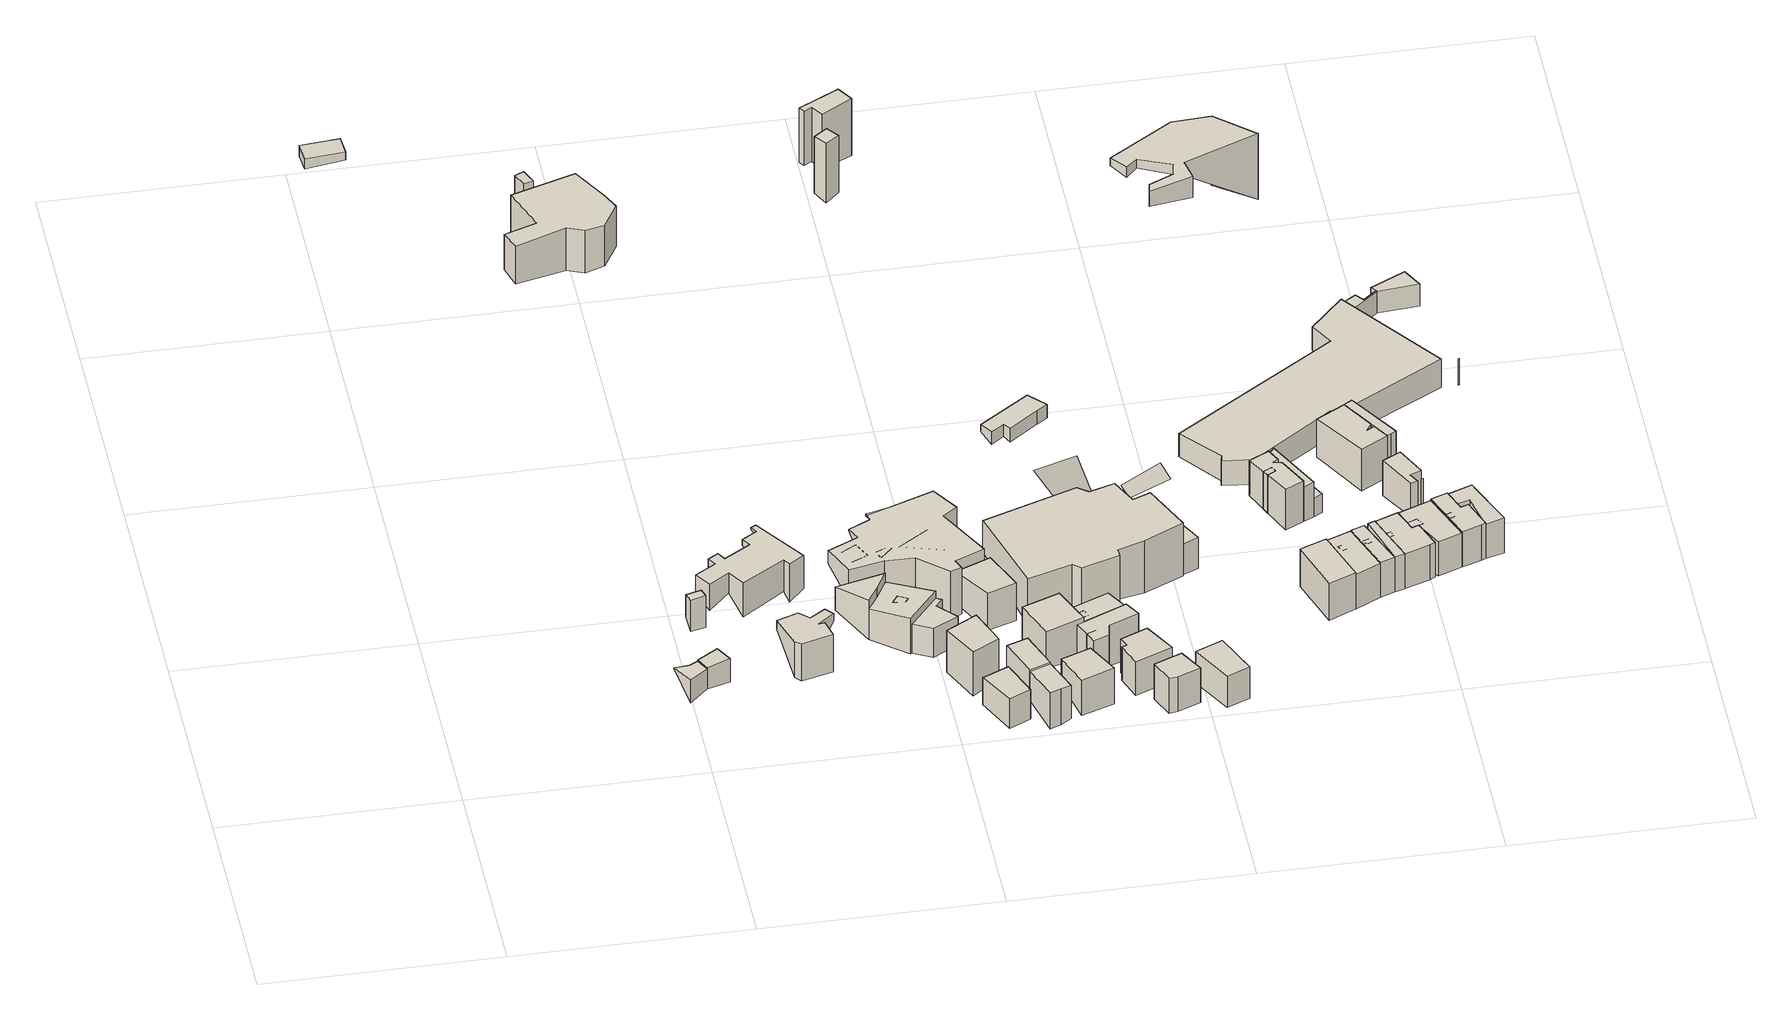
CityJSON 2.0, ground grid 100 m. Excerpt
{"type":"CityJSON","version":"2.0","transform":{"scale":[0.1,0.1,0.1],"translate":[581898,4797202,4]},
"CityObjects":{
"building1":{"type":"Building","children":["building1-1"],"geometry":[{"type":"MultiSurface","lod":"1","boundaries":[[[0,1,2,3]],[[1,4,5,2]],[[4,6,7,5]],[[6,8,9,7]],[[8,0,3,9]],[[8,6,4,1,0]]]}]},
"building1-1":{"type":"BuildingPart","attributes":{"name":"8297421_P","measuredHeight":8.15},"parents":["building1"],"geometry":[{"type":"MultiSurface","lod":"2","boundaries":[[[0,1,2,3]],[[1,4,5,2]],[[4,6,7,5]],[[6,8,9,7]],[[8,0,3,9]],[[8,6,4,1,0]]],"semantics":{"surfaces":[{"type":"WallSurface"},{"type":"RoofSurface"}],"values":[0,0,0,0,0,1]}}]},
"building2":{"type":"Building","children":["building2-1"],"geometry":[{"type":"MultiSurface","lod":"1","boundaries":[[[10,11,12,13]],[[11,14,15,12]],[[14,16,17,15]],[[16,10,13,17]],[[16,14,11,10]]]}]},
"building2-1":{"type":"BuildingPart","attributes":{"name":"8297030_P","measuredHeight":4.59},"parents":["building2"],"geometry":[{"type":"MultiSurface","lod":"2","boundaries":[[[10,11,12,13]],[[11,14,15,12]],[[14,16,17,15]],[[16,10,13,17]],[[16,14,11,10]]],"semantics":{"surfaces":[{"type":"WallSurface"},{"type":"RoofSurface"}],"values":[0,0,0,0,1]}}]},
"building3":{"type":"Building","children":["building3-1"],"geometry":[{"type":"MultiSurface","lod":"1","boundaries":[[[18,19,20,2]],[[19,21,22,20]],[[21,23,5,22]],[[23,18,2,5]],[[23,21,19,18]]]}]},
"building3-1":{"type":"BuildingPart","attributes":{"name":"8297420_P","measuredHeight":7.24},"parents":["building3"],"geometry":[{"type":"MultiSurface","lod":"2","boundaries":[[[18,19,20,2]],[[19,21,22,20]],[[21,23,5,22]],[[23,18,2,5]],[[23,21,19,18]]],"semantics":{"surfaces":[{"type":"WallSurface"},{"type":"RoofSurface"}],"values":[0,0,0,0,1]}}]},
"building4":{"type":"Building","children":["building4-1"],"geometry":[{"type":"MultiSurface","lod":"1","boundaries":[[[24,25,26,27]],[[25,28,29,26]],[[28,30,31,29]],[[30,32,33,31]],[[32,34,35,33]],[[34,36,37,35]],[[36,38,39,37]],[[38,40,41,39]],[[40,42,43,41]],[[42,44,45,43]],[[44,46,47,45]],[[46,48,49,47]],[[48,50,51,49]],[[50,52,53,51]],[[52,54,55,53]],[[54,24,27,55]],[[56,57,58,59]],[[57,60,61,58]],[[60,62,63,61]],[[62,56,59,63]],[[54,52,50,48,46,44,42,40,38,36,34,32,30,28,25,24]],[[62,60,57,56]]]}]},
"building4-1":{"type":"BuildingPart","attributes":{"name":"8297400_P","measuredHeight":9.63},"parents":["building4"],"geometry":[{"type":"MultiSurface","lod":"2","boundaries":[[[24,25,26,27]],[[25,28,29,26]],[[28,30,31,29]],[[30,32,33,31]],[[32,34,35,33]],[[34,36,37,35]],[[36,38,39,37]],[[38,40,41,39]],[[40,42,43,41]],[[42,44,45,43]],[[44,46,47,45]],[[46,48,49,47]],[[48,50,51,49]],[[50,52,53,51]],[[52,54,55,53]],[[54,24,27,55]],[[56,57,58,59]],[[57,60,61,58]],[[60,62,63,61]],[[62,56,59,63]],[[54,52,50,48,46,44,42,40,38,36,34,32,30,28,25,24]],[[62,60,57,56]]],"semantics":{"surfaces":[{"type":"WallSurface"},{"type":"RoofSurface"}],"values":[0,0,0,0,0,0,0,0,0,0,0,0,0,0,0,0,0,0,0,0,1,1]}}]},
"building5":{"type":"Building","children":["building5-1"],"geometry":[{"type":"MultiSurface","lod":"1","boundaries":[[[64,65,66,67]],[[65,68,69,66]],[[68,70,71,69]],[[70,72,73,71]],[[72,74,75,73]],[[74,76,77,75]],[[76,78,79,77]],[[78,80,81,79]],[[80,82,83,81]],[[82,64,67,83]],[[82,80,78,76,74,72,70,68,65,64]]]}]},
"building5-1":{"type":"BuildingPart","attributes":{"name":"8297429_P","measuredHeight":12.69},"parents":["building5"],"geometry":[{"type":"MultiSurface","lod":"2","boundaries":[[[64,65,66,67]],[[65,68,69,66]],[[68,70,71,69]],[[70,72,73,71]],[[72,74,75,73]],[[74,76,77,75]],[[76,78,79,77]],[[78,80,81,79]],[[80,82,83,81]],[[82,64,67,83]],[[82,80,78,76,74,72,70,68,65,64]]],"semantics":{"surfaces":[{"type":"WallSurface"},{"type":"RoofSurface"}],"values":[0,0,0,0,0,0,0,0,0,0,1]}}]},
"building6":{"type":"Building","children":["building6-1"],"geometry":[{"type":"MultiSurface","lod":"1","boundaries":[[[84,85,86,87]],[[85,88,89,86]],[[88,90,91,89]],[[90,92,93,91]],[[92,94,95,93]],[[94,96,97,95]],[[96,98,99,97]],[[98,100,101,99]],[[100,102,103,101]],[[102,84,87,103]],[[104,105,106,107]],[[105,108,109,106]],[[108,110,111,109]],[[110,104,107,111]],[[112,113,114,115]],[[113,116,117,114]],[[116,118,119,117]],[[118,112,115,119]],[[120,121,122,123]],[[121,124,125,122]],[[124,126,127,125]],[[126,128,129,127]],[[128,130,131,129]],[[130,120,123,131]],[[102,100,98,96,94,92,90,88,85,84]],[[110,108,105,104]],[[118,116,113,112]],[[130,128,126,124,121,120]]]}]},
"building6-1":{"type":"BuildingPart","attributes":{"name":"8297029_P","measuredHeight":20.77},"parents":["building6"],"geometry":[{"type":"MultiSurface","lod":"2","boundaries":[[[84,85,86,87]],[[85,88,89,86]],[[88,90,91,89]],[[90,92,93,91]],[[92,94,95,93]],[[94,96,97,95]],[[96,98,99,97]],[[98,100,101,99]],[[100,102,103,101]],[[102,84,87,103]],[[104,105,106,107]],[[105,108,109,106]],[[108,110,111,109]],[[110,104,107,111]],[[112,113,114,115]],[[113,116,117,114]],[[116,118,119,117]],[[118,112,115,119]],[[120,121,122,123]],[[121,124,125,122]],[[124,126,127,125]],[[126,128,129,127]],[[128,130,131,129]],[[130,120,123,131]],[[102,100,98,96,94,92,90,88,85,84]],[[110,108,105,104]],[[118,116,113,112]],[[130,128,126,124,121,120]]],"semantics":{"surfaces":[{"type":"WallSurface"},{"type":"RoofSurface"}],"values":[0,0,0,0,0,0,0,0,0,0,0,0,0,0,0,0,0,0,0,0,0,0,0,0,1,1,1,1]}}]},
"building7":{"type":"Building","children":["building7-1"],"geometry":[{"type":"MultiSurface","lod":"1","boundaries":[[[132,133,134,135]],[[133,136,137,134]],[[136,138,139,137]],[[138,132,135,139]],[[138,136,133,132]]]}]},
"building7-1":{"type":"BuildingPart","attributes":{"name":"8297105_P","measuredHeight":15.77},"parents":["building7"],"geometry":[{"type":"MultiSurface","lod":"2","boundaries":[[[132,133,134,135]],[[133,136,137,134]],[[136,138,139,137]],[[138,132,135,139]],[[138,136,133,132]]],"semantics":{"surfaces":[{"type":"WallSurface"},{"type":"RoofSurface"}],"values":[0,0,0,0,1]}}]},
"building8":{"type":"Building","children":["building8-1"],"geometry":[{"type":"MultiSurface","lod":"1","boundaries":[[[140,141,142,135]],[[141,143,144,142]],[[143,145,146,144]],[[145,140,135,146]],[[145,143,141,140]]]}]},
"building8-1":{"type":"BuildingPart","attributes":{"name":"8297087_P","measuredHeight":16.65},"parents":["building8"],"geometry":[{"type":"MultiSurface","lod":"2","boundaries":[[[140,141,142,135]],[[141,143,144,142]],[[143,145,146,144]],[[145,140,135,146]],[[147,148,149,150]],[[148,151,152,149]],[[151,153,154,152]],[[153,147,150,154]],[[145,143,141,140],[153,151,148,147]]],"semantics":{"surfaces":[{"type":"WallSurface"},{"type":"RoofSurface"}],"values":[0,0,0,0,0,0,0,0,1]}}]},
"building9":{"type":"Building","children":["building9-1"],"geometry":[{"type":"MultiSurface","lod":"1","boundaries":[[[155,156,157,144]],[[156,158,159,157]],[[158,160,161,159]],[[160,162,163,161]],[[162,164,165,163]],[[164,155,144,165]],[[164,162,160,158,156,155]]]}]},
"building9-1":{"type":"BuildingPart","attributes":{"name":"8297099_P","measuredHeight":14.36},"parents":["building9"],"geometry":[{"type":"MultiSurface","lod":"2","boundaries":[[[155,156,157,144]],[[156,158,159,157]],[[158,160,161,159]],[[160,162,163,161]],[[162,164,165,163]],[[164,155,144,165]],[[164,162,160,158,156,155]]],"semantics":{"surfaces":[{"type":"WallSurface"},{"type":"RoofSurface"}],"values":[0,0,0,0,0,0,1]}}]},
"building10":{"type":"Building","children":["building10-1"],"geometry":[{"type":"MultiSurface","lod":"1","boundaries":[[[166,167,168,169]],[[167,170,171,168]],[[170,172,173,171]],[[172,166,169,173]],[[172,170,167,166]]]}]},
"building10-1":{"type":"BuildingPart","attributes":{"name":"8297084_P","measuredHeight":20.84},"parents":["building10"],"geometry":[{"type":"MultiSurface","lod":"2","boundaries":[[[166,167,168,169]],[[167,170,171,168]],[[170,172,173,171]],[[172,166,169,173]],[[172,170,167,166]]],"semantics":{"surfaces":[{"type":"WallSurface"},{"type":"RoofSurface"}],"values":[0,0,0,0,1]}}]},
"building11":{"type":"Building","children":["building11-1"],"geometry":[{"type":"MultiSurface","lod":"1","boundaries":[[[174,175,176,177]],[[175,178,179,176]],[[178,180,181,179]],[[180,182,183,181]],[[182,184,185,183]],[[184,186,187,185]],[[186,188,189,187]],[[188,190,191,189]],[[190,192,193,191]],[[192,194,195,193]],[[194,196,197,195]],[[196,198,199,197]],[[198,200,201,199]],[[200,202,203,201]],[[202,174,177,203]],[[202,200,198,196,194,192,190,188,186,184,182,180,178,175,174]]]}]},
"building11-1":{"type":"BuildingPart","attributes":{"name":"8297086_P","measuredHeight":11.26},"parents":["building11"],"geometry":[{"type":"MultiSurface","lod":"2","boundaries":[[[174,175,176,177]],[[175,178,179,176]],[[178,180,181,179]],[[180,182,183,181]],[[182,184,185,183]],[[184,186,187,185]],[[186,188,189,187]],[[188,190,191,189]],[[190,192,193,191]],[[192,194,195,193]],[[194,196,197,195]],[[196,198,199,197]],[[198,200,201,199]],[[200,202,203,201]],[[202,174,177,203]],[[204,205,206,207]],[[205,208,209,206]],[[208,204,207,209]],[[210,211,212,213]],[[211,214,215,212]],[[214,216,217,215]],[[216,210,213,217]],[[218,219,220,221]],[[219,222,223,220]],[[222,224,225,223]],[[224,218,221,225]],[[202,200,198,196,194,192,190,188,186,184,182,180,178,175,174],[208,205,204],[216,214,211,210],[224,222,219,218]]],"semantics":{"surfaces":[{"type":"WallSurface"},{"type":"RoofSurface"}],"values":[0,0,0,0,0,0,0,0,0,0,0,0,0,0,0,0,0,0,0,0,0,0,0,0,0,0,1]}}]},
"building12":{"type":"Building","children":["building12-1"],"geometry":[{"type":"MultiSurface","lod":"1","boundaries":[[[226,227,228,229]],[[227,230,231,228]],[[230,232,233,231]],[[232,226,229,233]],[[232,230,227,226]]]}]},
"building12-1":{"type":"BuildingPart","attributes":{"name":"8297085_P","measuredHeight":13.22},"parents":["building12"],"geometry":[{"type":"MultiSurface","lod":"2","boundaries":[[[226,227,228,229]],[[227,230,231,228]],[[230,232,233,231]],[[232,226,229,233]],[[232,230,227,226]]],"semantics":{"surfaces":[{"type":"WallSurface"},{"type":"RoofSurface"}],"values":[0,0,0,0,1]}}]},
"building13":{"type":"Building","children":["building13-1"],"geometry":[{"type":"MultiSurface","lod":"1","boundaries":[[[234,235,236,237]],[[235,238,239,236]],[[238,240,241,239]],[[240,234,237,241]],[[240,238,235,234]]]}]},
"building13-1":{"type":"BuildingPart","attributes":{"name":"8297081_P","measuredHeight":13.59},"parents":["building13"],"geometry":[{"type":"MultiSurface","lod":"2","boundaries":[[[234,235,236,237]],[[235,238,239,236]],[[238,240,241,239]],[[240,234,237,241]],[[240,238,235,234]]],"semantics":{"surfaces":[{"type":"WallSurface"},{"type":"RoofSurface"}],"values":[0,0,0,0,1]}}]},
"building14":{"type":"Building","children":["building14-1"],"geometry":[{"type":"MultiSurface","lod":"1","boundaries":[[[242,243,244,245]],[[243,246,237,244]],[[246,247,241,237]],[[247,248,249,241]],[[248,242,245,249]],[[248,247,246,243,242]]]}]},
"building14-1":{"type":"BuildingPart","attributes":{"name":"8297083_P","measuredHeight":14.4},"parents":["building14"],"geometry":[{"type":"MultiSurface","lod":"2","boundaries":[[[242,243,244,245]],[[243,246,237,244]],[[246,247,241,237]],[[247,248,249,241]],[[248,242,245,249]],[[248,247,246,243,242]]],"semantics":{"surfaces":[{"type":"WallSurface"},{"type":"RoofSurface"}],"values":[0,0,0,0,0,1]}}]},
"building15":{"type":"Building","children":["building15-1"],"geometry":[{"type":"MultiSurface","lod":"1","boundaries":[[[250,251,252,253]],[[251,254,255,252]],[[254,256,257,255]],[[256,250,253,257]],[[256,254,251,250]]]}]},
"building15-1":{"type":"BuildingPart","attributes":{"name":"8297098_P","measuredHeight":17.75},"parents":["building15"],"geometry":[{"type":"MultiSurface","lod":"2","boundaries":[[[250,251,252,253]],[[251,254,255,252]],[[254,256,257,255]],[[256,250,253,257]],[[256,254,251,250]]],"semantics":{"surfaces":[{"type":"WallSurface"},{"type":"RoofSurface"}],"values":[0,0,0,0,1]}}]},
"building16":{"type":"Building","children":["building16-1"],"geometry":[{"type":"MultiSurface","lod":"1","boundaries":[[[258,259,260,261]],[[259,262,263,260]],[[262,264,265,263]],[[264,258,261,265]],[[264,262,259,258]]]}]},
"building16-1":{"type":"BuildingPart","attributes":{"name":"8297028_P","measuredHeight":20.01},"parents":["building16"],"geometry":[{"type":"MultiSurface","lod":"2","boundaries":[[[258,259,260,261]],[[259,262,263,260]],[[262,264,265,263]],[[264,258,261,265]],[[264,262,259,258]]],"semantics":{"surfaces":[{"type":"WallSurface"},{"type":"RoofSurface"}],"values":[0,0,0,0,1]}}]},
"building17":{"type":"Building","children":["building17-1"],"geometry":[{"type":"MultiSurface","lod":"1","boundaries":[[[266,267,268,269]],[[267,270,271,268]],[[270,272,273,271]],[[272,266,269,273]],[[272,270,267,266]]]}]},
"building17-1":{"type":"BuildingPart","attributes":{"name":"8297033_P","measuredHeight":16.45},"parents":["building17"],"geometry":[{"type":"MultiSurface","lod":"2","boundaries":[[[266,267,268,269]],[[267,270,271,268]],[[270,272,273,271]],[[272,266,269,273]],[[272,270,267,266]]],"semantics":{"surfaces":[{"type":"WallSurface"},{"type":"RoofSurface"}],"values":[0,0,0,0,1]}}]},
"building18":{"type":"Building","children":["building18-1"],"geometry":[{"type":"MultiSurface","lod":"1","boundaries":[[[274,275,276,277]],[[275,278,279,276]],[[278,280,281,279]],[[280,282,283,281]],[[282,284,285,283]],[[284,286,287,285]],[[286,274,277,287]],[[286,284,282,280,278,275,274]]]}]},
"building18-1":{"type":"BuildingPart","attributes":{"name":"8297037_P","measuredHeight":20.41},"parents":["building18"],"geometry":[{"type":"MultiSurface","lod":"2","boundaries":[[[274,275,276,277]],[[275,278,279,276]],[[278,280,281,279]],[[280,282,283,281]],[[282,284,285,283]],[[284,286,287,285]],[[286,274,277,287]],[[274,288,289,277]],[[288,290,291,289]],[[290,275,276,291]],[[286,284,282,280,278,275,274],[275,290,288,274]]],"semantics":{"surfaces":[{"type":"WallSurface"},{"type":"RoofSurface"}],"values":[0,0,0,0,0,0,0,0,0,0,1]}}]},
"building19":{"type":"Building","children":["building19-1"],"geometry":[{"type":"MultiSurface","lod":"1","boundaries":[[[292,293,294,295]],[[293,296,279,294]],[[296,297,265,279]],[[297,292,295,265]],[[297,296,293,292]]]}]},
"building19-1":{"type":"BuildingPart","attributes":{"name":"8297036_P","measuredHeight":19.09},"parents":["building19"],"geometry":[{"type":"MultiSurface","lod":"2","boundaries":[[[292,293,294,295]],[[293,296,279,294]],[[296,297,265,279]],[[297,292,295,265]],[[298,299,300,301]],[[299,302,303,300]],[[302,304,305,303]],[[304,298,301,305]],[[297,296,293,292],[304,302,299,298]]],"semantics":{"surfaces":[{"type":"WallSurface"},{"type":"RoofSurface"}],"values":[0,0,0,0,0,0,0,0,1]}}]},
"building20":{"type":"Building","children":["building20-1"],"geometry":[{"type":"MultiSurface","lod":"1","boundaries":[[[306,307,308,309]],[[307,310,311,308]],[[310,312,313,311]],[[312,314,315,313]],[[314,316,317,315]],[[316,306,309,317]],[[316,314,312,310,307,306]]]}]},
"building20-1":{"type":"BuildingPart","attributes":{"name":"8297038_P","measuredHeight":17.02},"parents":["building20"],"geometry":[{"type":"MultiSurface","lod":"2","boundaries":[[[306,307,308,309]],[[307,310,311,308]],[[310,312,313,311]],[[312,314,315,313]],[[314,316,317,315]],[[316,306,309,317]],[[316,314,312,310,307,306]]],"semantics":{"surfaces":[{"type":"WallSurface"},{"type":"RoofSurface"}],"values":[0,0,0,0,0,0,1]}}]},
"building21":{"type":"Building","attributes":{"function":"1000","usage":"1000","yearOfConstruction":1960,"roofType":"1030","measuredHeight":17.3,"storeysAboveGround":5,"storeysBelowGround":0,"storeyHeightsAboveGround":3},"children":["building21-1"],"geometry":[{"type":"MultiSurface","lod":"1","boundaries":[[[318,319,320,321]],[[319,322,323,320]],[[322,324,325,323]],[[324,326,327,325]],[[326,318,321,327]],[[326,324,322,319,318]]]}]},
"building21-1":{"type":"BuildingPart","attributes":{"name":"8297426_P","measuredHeight":17.6},"parents":["building21"],"geometry":[{"type":"MultiSurface","lod":"2","boundaries":[[[318,319,320,321]],[[319,322,323,320]],[[322,324,325,323]],[[324,326,327,325]],[[326,318,321,327]],[[326,324,322,319,318]]],"semantics":{"surfaces":[{"type":"WallSurface"},{"type":"RoofSurface"}],"values":[0,0,0,0,0,1]}}]},
"building22":{"type":"Building","children":["building22-1"],"geometry":[{"type":"MultiSurface","lod":"1","boundaries":[[[328,329,330,331]],[[329,332,333,330]],[[332,334,335,333]],[[334,336,337,335]],[[336,338,339,337]],[[338,340,341,339]],[[340,342,343,341]],[[342,344,345,343]],[[344,346,347,345]],[[346,348,349,347]],[[348,350,351,349]],[[350,352,353,351]],[[352,328,331,353]],[[352,350,348,346,344,342,340,338,336,334,332,329,328]]]}]},
"building22-1":{"type":"BuildingPart","attributes":{"name":"8297100_P","measuredHeight":21.41},"parents":["building22"],"geometry":[{"type":"MultiSurface","lod":"2","boundaries":[[[328,329,330,331]],[[329,332,333,330]],[[332,334,335,333]],[[334,336,337,335]],[[336,338,339,337]],[[338,340,341,339]],[[340,342,343,341]],[[342,344,345,343]],[[344,346,347,345]],[[346,348,349,347]],[[348,350,351,349]],[[350,352,353,351]],[[352,328,331,353]],[[352,350,348,346,344,342,340,338,336,334,332,329,328]]],"semantics":{"surfaces":[{"type":"WallSurface"},{"type":"RoofSurface"}],"values":[0,0,0,0,0,0,0,0,0,0,0,0,0,1]}}]},
"building23":{"type":"Building","children":["building23-1"],"geometry":[{"type":"MultiSurface","lod":"1","boundaries":[[[354,355,356,357]],[[355,358,359,356]],[[358,360,361,359]],[[360,362,363,361]],[[362,364,365,363]],[[364,366,367,365]],[[366,354,357,367]],[[366,364,362,360,358,355,354]]]}]},
"building23-1":{"type":"BuildingPart","attributes":{"name":"8297104_P","measuredHeight":5.77},"parents":["building23"],"geometry":[{"type":"MultiSurface","lod":"2","boundaries":[[[354,355,356,357]],[[355,358,359,356]],[[358,360,361,359]],[[360,362,363,361]],[[362,364,365,363]],[[364,366,367,365]],[[366,354,357,367]],[[366,364,362,360,358,355,354]]],"semantics":{"surfaces":[{"type":"WallSurface"},{"type":"RoofSurface"}],"values":[0,0,0,0,0,0,0,1]}}]},
"building24":{"type":"Building","geometry":[{"type":"MultiSurface","lod":"0","boundaries":[[[368,369,370,371]]]}]},
"building25":{"type":"Building","attributes":{"function":"1000","usage":"1000","yearOfConstruction":1930,"roofType":"1030","measuredHeight":13.3,"storeysAboveGround":4,"storeysBelowGround":0,"storeyHeightsAboveGround":3},"children":["building25-1"],"geometry":[{"type":"MultiSurface","lod":"1","boundaries":[[[372,373,374,375]],[[373,376,377,374]],[[376,378,379,377]],[[378,372,375,379]],[[378,376,373,372]]]}]},
"building25-1":{"type":"BuildingPart","attributes":{"name":"8297427_P","measuredHeight":16.01},"parents":["building25"],"geometry":[{"type":"MultiSurface","lod":"2","boundaries":[[[372,373,374,375]],[[373,376,377,374]],[[376,378,379,377]],[[378,372,375,379]],[[378,376,373,372]]],"semantics":{"surfaces":[{"type":"WallSurface"},{"type":"RoofSurface"}],"values":[0,0,0,0,1]}}]},
"building26":{"type":"Building","children":["building26-1"],"geometry":[{"type":"MultiSurface","lod":"1","boundaries":[[[380,381,382,351]],[[381,383,384,382]],[[383,385,386,384]],[[385,380,351,386]],[[385,383,381,380]]]}]},
"building26-1":{"type":"BuildingPart","attributes":{"name":"8297103_P","measuredHeight":15.17},"parents":["building26"],"geometry":[{"type":"MultiSurface","lod":"2","boundaries":[[[380,381,382,351]],[[381,383,384,382]],[[383,385,386,384]],[[385,380,351,386]],[[385,383,381,380]]],"semantics":{"surfaces":[{"type":"WallSurface"},{"type":"RoofSurface"}],"values":[0,0,0,0,1]}}]},
"building27":{"type":"Building","geometry":[{"type":"MultiSurface","lod":"0","boundaries":[[[387,388,389,390]]]}]},
"building28":{"type":"Building","children":["building28-1"],"geometry":[{"type":"MultiSurface","lod":"1","boundaries":[[[391,392,393,394]],[[392,395,396,393]],[[395,397,398,396]],[[397,391,394,398]],[[397,395,392,391]]]}]},
"building28-1":{"type":"BuildingPart","attributes":{"name":"8297436_P","measuredHeight":18.81},"parents":["building28"],"geometry":[{"type":"MultiSurface","lod":"2","boundaries":[[[391,392,393,394]],[[392,395,396,393]],[[395,397,398,396]],[[397,391,394,398]],[[397,395,392,391]]],"semantics":{"surfaces":[{"type":"WallSurface"},{"type":"RoofSurface"}],"values":[0,0,0,0,1]}}]},
"building29":{"type":"Building","children":["building29-1"],"geometry":[{"type":"MultiSurface","lod":"1","boundaries":[[[399,400,401,402]],[[400,403,404,401]],[[403,405,406,404]],[[405,407,408,406]],[[407,409,410,408]],[[409,411,412,410]],[[411,399,402,412]],[[411,409,407,405,403,400,399]]]}]},
"building29-1":{"type":"BuildingPart","attributes":{"name":"8297090_P","measuredHeight":19.41},"parents":["building29"],"geometry":[{"type":"MultiSurface","lod":"2","boundaries":[[[399,400,401,402]],[[400,403,404,401]],[[403,405,406,404]],[[405,407,408,406]],[[407,409,410,408]],[[409,411,412,410]],[[411,399,402,412]],[[413,414,415,416]],[[414,417,418,415]],[[417,419,420,418]],[[419,413,416,420]],[[411,409,407,405,403,400,399],[419,417,414,413]]],"semantics":{"surfaces":[{"type":"WallSurface"},{"type":"RoofSurface"}],"values":[0,0,0,0,0,0,0,0,0,0,0,1]}}]},
"building30":{"type":"Building","children":["building30-1"],"geometry":[{"type":"MultiSurface","lod":"1","boundaries":[[[421,422,396,423]],[[422,424,425,396]],[[424,426,427,425]],[[426,421,423,427]],[[426,424,422,421]]]}]},
"building30-1":{"type":"BuildingPart","attributes":{"name":"8297449_P","measuredHeight":17.57},"parents":["building30"],"geometry":[{"type":"MultiSurface","lod":"2","boundaries":[[[421,422,396,423]],[[422,424,425,396]],[[424,426,427,425]],[[426,421,423,427]],[[428,429,430,431]],[[429,432,433,430]],[[432,434,435,433]],[[434,428,431,435]],[[426,424,422,421],[434,432,429,428]]],"semantics":{"surfaces":[{"type":"WallSurface"},{"type":"RoofSurface"}],"values":[0,0,0,0,0,0,0,0,1]}}]},
"building31":{"type":"Building","children":["building31-1"],"geometry":[{"type":"MultiSurface","lod":"1","boundaries":[[[436,437,438,439]],[[437,440,441,438]],[[440,442,410,441]],[[442,436,439,410]],[[442,440,437,436]]]}]},
"building31-1":{"type":"BuildingPart","attributes":{"name":"8297097_P","measuredHeight":16.19},"parents":["building31"],"geometry":[{"type":"MultiSurface","lod":"2","boundaries":[[[436,437,438,439]],[[437,440,441,438]],[[440,442,410,441]],[[442,436,439,410]],[[442,440,437,436]]],"semantics":{"surfaces":[{"type":"WallSurface"},{"type":"RoofSurface"}],"values":[0,0,0,0,1]}}]},
"building32":{"type":"Building","children":["building32-1"],"geometry":[{"type":"MultiSurface","lod":"1","boundaries":[[[443,444,445,438]],[[444,446,447,445]],[[446,448,441,447]],[[448,443,438,441]],[[448,446,444,443]]]}]},
"building32-1":{"type":"BuildingPart","attributes":{"name":"8297096_P","measuredHeight":8.27},"parents":["building32"],"geometry":[{"type":"MultiSurface","lod":"2","boundaries":[[[443,444,445,438]],[[444,446,447,445]],[[446,448,441,447]],[[448,443,438,441]],[[448,446,444,443]]],"semantics":{"surfaces":[{"type":"WallSurface"},{"type":"RoofSurface"}],"values":[0,0,0,0,1]}}]},
"building33":{"type":"Building","children":["building33-1"],"geometry":[{"type":"MultiSurface","lod":"1","boundaries":[[[449,450,451,452]],[[450,453,427,451]],[[453,454,425,427]],[[454,449,452,425]],[[454,453,450,449]]]}]},
"building33-1":{"type":"BuildingPart","attributes":{"name":"8297430_P","measuredHeight":17.77},"parents":["building33"],"geometry":[{"type":"MultiSurface","lod":"2","boundaries":[[[449,450,451,452]],[[450,453,427,451]],[[453,454,425,427]],[[454,449,452,425]],[[455,456,457,458]],[[456,459,460,457]],[[459,461,462,460]],[[461,455,458,462]],[[454,453,450,449],[461,459,456,455]]],"semantics":{"surfaces":[{"type":"WallSurface"},{"type":"RoofSurface"}],"values":[0,0,0,0,0,0,0,0,1]}}]},
"building34":{"type":"Building","children":["building34-1"],"geometry":[{"type":"MultiSurface","lod":"1","boundaries":[[[463,464,465,466]],[[464,467,468,465]],[[467,469,451,468]],[[469,463,466,451]],[[469,467,464,463]]]}]},
"building34-1":{"type":"BuildingPart","attributes":{"name":"8297435_P","measuredHeight":17.94},"parents":["building34"],"geometry":[{"type":"MultiSurface","lod":"2","boundaries":[[[463,464,465,466]],[[464,467,468,465]],[[467,469,451,468]],[[469,463,466,451]],[[469,467,464,463]]],"semantics":{"surfaces":[{"type":"WallSurface"},{"type":"RoofSurface"}],"values":[0,0,0,0,1]}}]},
"building35":{"type":"Building","children":["building35-1"],"geometry":[{"type":"MultiSurface","lod":"1","boundaries":[[[470,471,472,473]],[[471,474,465,472]],[[474,475,476,465]],[[475,477,478,476]],[[477,479,480,478]],[[479,481,482,480]],[[481,470,473,482]],[[481,479,477,475,474,471,470]]]}]},
"building35-1":{"type":"BuildingPart","attributes":{"name":"8297432_P","measuredHeight":17.63},"parents":["building35"],"geometry":[{"type":"MultiSurface","lod":"2","boundaries":[[[470,471,472,473]],[[471,474,465,472]],[[474,475,476,465]],[[475,477,478,476]],[[477,479,480,478]],[[479,481,482,480]],[[481,470,473,482]],[[483,484,485,486]],[[484,487,488,485]],[[487,489,490,488]],[[489,483,486,490]],[[481,479,477,475,474,471,470],[489,487,484,483]]],"semantics":{"surfaces":[{"type":"WallSurface"},{"type":"RoofSurface"}],"values":[0,0,0,0,0,0,0,0,0,0,0,1]}}]},
"building36":{"type":"Building","children":["building36-1"],"geometry":[{"type":"MultiSurface","lod":"1","boundaries":[[[491,492,493,494]],[[492,495,496,493]],[[495,497,498,496]],[[497,499,500,498]],[[499,501,502,500]],[[501,503,504,502]],[[503,505,506,504]],[[505,507,508,506]],[[507,509,510,508]],[[509,511,512,510]],[[511,513,514,512]],[[513,491,494,514]],[[513,511,509,507,505,503,501,499,497,495,492,491]]]}]},
"building36-1":{"type":"BuildingPart","attributes":{"name":"8297031_P","measuredHeight":3.63},"parents":["building36"],"geometry":[{"type":"MultiSurface","lod":"2","boundaries":[[[491,492,493,494]],[[492,495,496,493]],[[495,497,498,496]],[[497,499,500,498]],[[499,501,502,500]],[[501,503,504,502]],[[503,505,506,504]],[[505,507,508,506]],[[507,509,510,508]],[[509,511,512,510]],[[511,513,514,512]],[[513,491,494,514]],[[513,511,509,507,505,503,501,499,497,495,492,491]]],"semantics":{"surfaces":[{"type":"WallSurface"},{"type":"RoofSurface"}],"values":[0,0,0,0,0,0,0,0,0,0,0,0,1]}}]},
"building37":{"type":"Building","children":["building37-1"],"geometry":[{"type":"MultiSurface","lod":"1","boundaries":[[[515,516,517,518]],[[516,519,520,517]],[[519,521,522,520]],[[521,523,524,522]],[[523,525,526,524]],[[525,527,528,526]],[[527,515,518,528]],[[527,525,523,521,519,516,515]]]}]},
"building37-1":{"type":"BuildingPart","attributes":{"name":"8297094_P","measuredHeight":19.97},"parents":["building37"],"geometry":[{"type":"MultiSurface","lod":"2","boundaries":[[[515,516,517,518]],[[516,519,520,517]],[[519,521,522,520]],[[521,523,524,522]],[[523,525,526,524]],[[525,527,528,526]],[[527,515,518,528]],[[527,525,523,521,519,516,515]]],"semantics":{"surfaces":[{"type":"WallSurface"},{"type":"RoofSurface"}],"values":[0,0,0,0,0,0,0,1]}}]},
"building38":{"type":"Building","children":["building38-1"],"geometry":[{"type":"MultiSurface","lod":"1","boundaries":[[[529,530,531,532]],[[530,533,534,531]],[[533,535,536,534]],[[535,537,538,536]],[[537,539,540,538]],[[539,541,542,540]],[[541,543,544,542]],[[543,545,546,544]],[[545,547,548,546]],[[547,529,532,548]],[[547,545,543,541,539,537,535,533,530,529]]]}]},
"building38-1":{"type":"BuildingPart","attributes":{"name":"8297095_P","measuredHeight":13.21},"parents":["building38"],"geometry":[{"type":"MultiSurface","lod":"2","boundaries":[[[529,530,531,532]],[[530,533,534,531]],[[533,535,536,534]],[[535,537,538,536]],[[537,539,540,538]],[[539,541,542,540]],[[541,543,544,542]],[[543,545,546,544]],[[545,547,548,546]],[[547,529,532,548]],[[547,545,543,541,539,537,535,533,530,529]]],"semantics":{"surfaces":[{"type":"WallSurface"},{"type":"RoofSurface"}],"values":[0,0,0,0,0,0,0,0,0,0,1]}}]},
"building39":{"type":"Building","children":["building39-1"],"geometry":[{"type":"MultiSurface","lod":"1","boundaries":[[[549,550,480,551]],[[550,552,478,480]],[[552,553,476,478]],[[553,554,555,476]],[[554,556,557,555]],[[556,549,551,557]],[[556,554,553,552,550,549]]]}]},
"building39-1":{"type":"BuildingPart","attributes":{"name":"8297433_P","measuredHeight":17.33},"parents":["building39"],"geometry":[{"type":"MultiSurface","lod":"2","boundaries":[[[549,550,480,551]],[[550,552,478,480]],[[552,553,476,478]],[[553,554,555,476]],[[554,556,557,555]],[[556,549,551,557]],[[558,559,560,561]],[[559,552,478,560]],[[552,562,563,478]],[[562,564,565,563]],[[564,558,561,565]],[[556,554,553,552,550,549],[564,562,552,559,558]]],"semantics":{"surfaces":[{"type":"WallSurface"},{"type":"RoofSurface"}],"values":[0,0,0,0,0,0,0,0,0,0,0,1]}}]},
"building40":{"type":"Building","children":["building40-1"],"geometry":[{"type":"MultiSurface","lod":"1","boundaries":[[[566,567,568,569]],[[567,570,571,568]],[[570,572,573,571]],[[572,574,575,573]],[[574,576,577,575]],[[576,566,569,577]],[[578,579,580,581]],[[576,574,572,570,567,566]]]}]},
"building40-1":{"type":"BuildingPart","attributes":{"name":"8297425_P","measuredHeight":17.32},"parents":["building40"],"geometry":[{"type":"MultiSurface","lod":"2","boundaries":[[[566,567,568,569]],[[567,570,571,568]],[[570,572,573,571]],[[572,574,575,573]],[[574,576,577,575]],[[576,566,569,577]],[[578,579,580,581]],[[576,574,572,570,567,566]]],"semantics":{"surfaces":[{"type":"WallSurface"},{"type":"RoofSurface"}],"values":[0,0,0,0,0,0,0,1]}}]},
"building41":{"type":"Building","children":["building41-1"],"geometry":[{"type":"MultiSurface","lod":"1","boundaries":[[[582,583,528,584]],[[583,585,520,528]],[[585,586,587,520]],[[586,588,589,587]],[[588,582,584,589]],[[588,586,585,583,582]]]}]},
"building41-1":{"type":"BuildingPart","attributes":{"name":"8297093_P","measuredHeight":20.28},"parents":["building41"],"geometry":[{"type":"MultiSurface","lod":"2","boundaries":[[[582,583,528,584]],[[583,585,520,528]],[[585,586,587,520]],[[586,588,589,587]],[[588,582,584,589]],[[588,586,585,583,582]]],"semantics":{"surfaces":[{"type":"WallSurface"},{"type":"RoofSurface"}],"values":[0,0,0,0,0,1]}}]},
"building42":{"type":"Building","children":["building42-1"],"geometry":[{"type":"MultiSurface","lod":"1","boundaries":[[[590,591,557,592]],[[591,593,555,557]],[[593,594,595,555]],[[594,596,597,595]],[[596,598,599,597]],[[598,600,601,599]],[[600,590,592,601]],[[600,598,596,594,593,591,590]]]}]},
"building42-1":{"type":"BuildingPart","attributes":{"name":"8297434_P","measuredHeight":18.14},"parents":["building42"],"geometry":[{"type":"MultiSurface","lod":"2","boundaries":[[[590,591,557,592]],[[591,593,555,557]],[[593,594,595,555]],[[594,596,597,595]],[[596,598,599,597]],[[598,600,601,599]],[[600,590,592,601]],[[602,603,604,605]],[[603,606,607,604]],[[606,608,609,607]],[[608,602,605,609]],[[600,598,596,594,593,591,590],[608,606,603,602]]],"semantics":{"surfaces":[{"type":"WallSurface"},{"type":"RoofSurface"}],"values":[0,0,0,0,0,0,0,0,0,0,0,1]}}]},
"building43":{"type":"Building","children":["building43-1"],"geometry":[{"type":"MultiSurface","lod":"1","boundaries":[[[610,611,601,612]],[[611,613,614,601]],[[613,615,616,614]],[[615,617,595,616]],[[617,618,619,595]],[[618,610,612,619]],[[618,617,615,613,611,610]]]}]},
"building43-1":{"type":"BuildingPart","attributes":{"name":"8297026_P","measuredHeight":17.69},"parents":["building43"],"geometry":[{"type":"MultiSurface","lod":"2","boundaries":[[[610,611,601,612]],[[611,613,614,601]],[[613,615,616,614]],[[615,617,595,616]],[[617,618,619,595]],[[618,610,612,619]],[[618,617,615,613,611,610]]],"semantics":{"surfaces":[{"type":"WallSurface"},{"type":"RoofSurface"}],"values":[0,0,0,0,0,0,1]}}]},
"building44":{"type":"Building","children":["building44-1"],"geometry":[{"type":"MultiSurface","lod":"1","boundaries":[[[620,621,622,623]],[[621,624,625,622]],[[624,626,627,625]],[[626,628,536,627]],[[628,629,630,536]],[[629,631,632,630]],[[631,633,634,632]],[[633,635,636,634]],[[635,620,623,636]],[[637,638,639,640]],[[638,641,642,639]],[[641,637,640,642]],[[643,644,645,646]],[[644,647,648,645]],[[647,649,650,648]],[[649,643,646,650]],[[651,652,653,654]],[[652,655,656,653]],[[655,657,658,656]],[[657,651,654,658]],[[635,633,631,629,628,626,624,621,620]],[[641,638,637]],[[649,647,644,643]],[[657,655,652,651]]]}]},
"building44-1":{"type":"BuildingPart","attributes":{"name":"8297144_P","measuredHeight":10.9},"parents":["building44"],"geometry":[{"type":"MultiSurface","lod":"2","boundaries":[[[620,621,622,623]],[[621,624,625,622]],[[624,626,627,625]],[[626,628,536,627]],[[628,629,630,536]],[[629,631,632,630]],[[631,633,634,632]],[[633,635,636,634]],[[635,620,623,636]],[[637,638,639,640]],[[638,641,642,639]],[[641,637,640,642]],[[643,644,645,646]],[[644,647,648,645]],[[647,649,650,648]],[[649,643,646,650]],[[651,652,653,654]],[[652,655,656,653]],[[655,657,658,656]],[[657,651,654,658]],[[635,633,631,629,628,626,624,621,620]],[[641,638,637]],[[649,647,644,643]],[[657,655,652,651]]],"semantics":{"surfaces":[{"type":"WallSurface"},{"type":"RoofSurface"}],"values":[0,0,0,0,0,0,0,0,0,0,0,0,0,0,0,0,0,0,0,0,1,1,1,1]}}]}
},
"vertices":[
[993,481,166],[1029,501,166],[1029,501,144],[993,481,148],[1058,445,166],[1058,445,66],[982,389,166],[982,389,49],[928,476,166],[928,476,165],
[166,3707,393],[172,3618,393],[172,3618,354],[166,3707,350],[6,3605,393],[6,3605,343],[0,3693,393],[0,3693,338],
[1029,501,171],[1117,558,171],[1117,558,141],[1157,487,171],[1157,487,52],[1058,445,171],
[1308,903,397],[1285,940,397],[1285,940,370],[1308,903,339],[1349,981,397],[1349,981,374],[1332,1008,397],[1332,1008,391],[1354,1021,397],[1354,1021,390],[1507,798,397],[1507,798,232],[1443,757,397],[1443,757,203],[1425,786,397],[1425,786,236],[1241,671,397],[1241,671,225],[1196,741,397],[1196,741,296],[1109,685,397],[1109,685,266],[1065,753,397],[1065,753,299],[1153,808,397],[1153,808,323],[1132,842,397],[1132,842,356],[1175,871,397],[1175,871,362],[1197,834,397],[1197,834,339],[1070,655,397],[1082,617,397],[1082,617,236],[1070,655,273],[1019,598,397],[1019,598,241],[1006,637,397],[1006,637,286],
[1422,521,191],[1376,668,191],[1376,668,147],[1422,521,11],[1466,700,191],[1466,700,122],[1508,661,191],[1508,661,97],[1574,704,191],[1574,704,167],[1604,672,191],[1604,672,152],[1534,618,191],[1534,618,62],[1559,621,191],[1559,621,68],[1579,541,191],[1579,541,2],[1446,503,191],[1446,503,4],
[928,2055,1308],[964,1977,1308],[964,1977,1104],[928,2055,1110],[898,1865,1308],[898,1865,1102],[818,1847,1308],[818,1847,1092],[746,1876,1308],[746,1876,1092],[530,1795,1308],[530,1795,1119],[499,1879,1308],[499,1879,1131],[638,1927,1308],[638,1927,1108],[568,2118,1308],[568,2118,1124],[842,2207,1308],[842,2207,1100],[1866,2313,1308],[1906,2260,1308],[1906,2260,1021],[1866,2313,1020],[1849,2219,1308],[1849,2219,1009],[1810,2271,1308],[1810,2271,1024],[644,2254,1308],[671,2189,1308],[671,2189,1138],[644,2254,1136],[630,2176,1308],[630,2176,1132],[605,2237,1308],[605,2237,1128],[1954,2549,1308],[1996,2482,1308],[1996,2482,1020],[1954,2549,1022],[1864,2402,1308],[1864,2402,1033],[1832,2454,1308],[1832,2454,1033],[1799,2433,1308],[1799,2433,1034],[1782,2459,1308],[1782,2459,1033],
[1731,603,293],[1617,711,293],[1617,711,175],[1731,603,97],[1826,761,293],[1826,761,132],[1778,675,293],[1778,675,115],
[1731,603,249],[1827,761,249],[1827,761,132],[2012,669,249],[2012,669,79],[1884,515,249],[1884,515,70],
[1884,622,249],[1897,641,249],[1897,641,77],[1884,622,76],[1857,664,249],[1857,664,79],[1832,627,249],[1832,627,76],
[2012,669,215],[2035,653,215],[2035,653,77],[2005,619,215],[2005,619,75],[2078,538,215],[2078,538,73],[1971,480,215],[1971,480,68],[1888,522,215],[1888,522,70],
[2085,238,271],[2006,390,271],[2006,390,62],[2085,238,50],[2138,466,271],[2138,466,72],[2200,303,271],[2200,303,65],
[1829,801,323],[1681,768,323],[1681,768,173],[1829,801,159],[1622,903,323],[1622,903,259],[1752,965,323],[1752,965,250],[1725,1021,323],[1725,1021,317],[1818,1066,323],[1818,1066,321],[1807,1093,323],[1807,1093,333],[2096,1200,323],[2096,1200,300],[2169,1084,323],[2169,1084,193],[2107,1040,323],[2107,1040,193],[2230,805,323],[2230,805,106],[2104,751,323],[2104,751,114],[2123,707,323],[2123,707,87],[2076,688,323],[2076,688,83],[1953,797,323],[1953,797,147],
[2031,964,323],[1902,877,323],[1902,877,184],[2031,964,221],[2103,819,323],[2103,819,126],[1804,859,323],[1820,821,323],[1820,821,167],[1804,859,193],[1871,872,323],[1871,872,174],[1855,883,323],[1855,883,183],[1670,881,323],[1700,814,323],[1700,814,174],[1670,881,219],[1770,846,323],[1770,846,178],[1735,919,323],[1735,919,232],
[2114,183,181],[2226,235,181],[2226,235,62],[2114,183,45],[2286,76,181],[2286,76,32],[2195,33,181],[2195,33,32],
[2297,155,216],[2234,323,216],[2234,323,72],[2297,155,64],[2324,355,216],[2324,355,88],[2386,189,216],[2386,189,90],
[2397,23,210],[2352,6,210],[2352,6,28],[2397,23,28],[2297,155,210],[2386,189,210],[2442,39,210],[2442,39,44],
[2105,751,270],[2256,813,270],[2256,813,104],[2105,751,114],[2329,637,270],[2329,637,82],[2206,594,270],[2206,594,83],
[2392,319,265],[2327,492,265],[2327,492,77],[2392,319,84],[2486,551,265],[2486,551,50],[2554,385,265],[2554,385,56],
[2433,208,212],[2558,255,212],[2558,255,47],[2433,208,82],[2628,116,212],[2628,116,30],[2489,59,212],[2489,59,35],
[2552,308,242],[2524,372,242],[2524,372,61],[2552,308,49],[2738,467,242],[2738,467,31],[2776,400,242],[2776,400,30],[2650,346,242],[2650,346,37],[2638,285,242],[2638,285,31],[2572,261,242],[2572,261,42],
[2591,324,242],[2591,324,46],[2564,389,242],[2564,389,54],
[2512,491,230],[2683,563,230],[2683,563,33],[2512,491,48],[2738,467,230],[2554,385,230],
[2569,469,230],[2542,457,230],[2542,457,47],[2569,469,43],[2555,425,230],[2555,425,48],[2581,437,230],[2581,437,43],
[2684,256,199],[2705,265,199],[2705,265,31],[2684,256,31],[2687,306,199],[2687,306,30],[2802,355,199],[2802,355,29],[2879,219,199],[2879,219,28],[2721,154,199],[2721,154,30],
[2867,25,205],[2832,20,205],[2832,20,29],[2867,25,30],[2790,121,205],[2790,121,28],[2907,169,205],[2907,169,28],[2965,65,205],[2965,65,29],
[2866,785,290],[2755,749,290],[2755,749,40],[2866,785,29],[2756,712,290],[2756,712,43],[2595,661,290],[2595,661,47],[2561,689,290],[2561,689,47],[2373,629,290],[2373,629,59],[2262,1023,290],[2262,1023,134],[2663,1164,290],[2663,1164,114],[2707,1129,290],[2707,1129,96],[2815,1163,290],[2815,1163,75],[2868,1051,290],[2868,1051,47],[2944,1081,290],[2944,1081,38],[3038,871,290],[3038,871,21],
[2566,1512,414],[2443,1422,414],[2443,1422,347],[2566,1512,347],[2422,1453,414],[2422,1453,352],[2368,1415,414],[2368,1415,349],[2333,1467,414],[2333,1467,380],[2546,1618,414],[2546,1618,391],[2613,1547,414],[2613,1547,345],
[2778,1305,50],[2712,1431,231],[2523,1336,259],[2596,1216,190],
[3062,16,187],[2968,193,187],[2968,193,27],[3062,16,29],[3084,243,187],[3084,243,25],[3161,60,187],[3161,60,27],
[2944,1081,177],[2999,1113,177],[2999,1113,33],[3105,910,177],[3105,910,18],[3036,876,177],[3036,876,22],
[2885,1407,77],[2912,1365,42],[3092,1454,44],[3061,1514,82],
[3557,499,206],[3483,733,206],[3483,733,15],[3557,499,19],[3594,777,206],[3594,777,17],[3672,546,206],[3672,546,23],
[3380,1303,217],[3464,1346,217],[3464,1346,38],[3380,1303,38],[3493,1287,217],[3493,1287,28],[3470,1275,217],[3470,1275,28],[3504,1266,217],[3504,1266,26],[3567,1137,217],[3567,1137,12],[3488,1097,217],[3488,1097,12],
[3422,1224,217],[3435,1198,217],[3435,1198,24],[3422,1224,27],[3470,1217,217],[3470,1217,24],[3458,1242,217],[3458,1242,27],
[3673,546,198],[3594,777,198],[3673,546,23],[3699,819,198],[3699,819,19],[3779,598,198],[3779,598,25],
[3642,701,198],[3664,709,198],[3664,709,22],[3642,701,21],[3655,738,198],[3655,738,21],[3632,730,198],[3632,730,20],
[3458,1357,185],[3495,1400,185],[3495,1400,36],[3458,1357,39],[3613,1162,185],[3613,1162,10],[3567,1137,185],
[3495,1400,103],[3529,1421,103],[3529,1421,34],[3651,1183,103],[3651,1183,11],[3613,1162,103],
[3757,841,201],[3841,621,201],[3841,621,25],[3757,841,20],[3779,598,201],[3699,819,201],
[3748,723,201],[3769,731,201],[3769,731,23],[3748,723,23],[3761,754,201],[3761,754,23],[3730,742,201],[3730,742,22],
[3772,847,202],[3803,859,202],[3803,859,20],[3772,847,20],[3884,635,202],[3884,635,25],[3841,621,202],
[3990,675,200],[3885,637,200],[3885,637,25],[3990,675,24],[3803,859,200],[3901,897,200],[3901,897,21],[3940,795,200],[3940,795,24],[3970,806,200],[3970,806,25],[4014,685,200],[4014,685,26],
[3844,752,200],[3861,758,200],[3861,758,23],[3844,752,23],[3853,783,200],[3853,783,23],[3835,777,200],[3835,777,22],
[3363,2983,601],[3529,2991,601],[3529,2991,251],[3363,2983,562],[3689,2850,601],[3689,2850,268],[3370,2722,601],[3370,2722,535],[3388,2631,601],[3388,2631,493],[3203,2566,601],[3203,2566,527],[3211,2610,601],[3211,2610,538],[3316,2659,601],[3316,2659,530],[3325,2717,601],[3325,2717,552],[3189,2774,601],[3189,2774,559],[3143,2734,601],[3143,2734,547],[3088,2801,601],[3088,2801,563],
[3828,1290,219],[3685,1509,219],[3685,1509,28],[3828,1290,10],[3808,1580,219],[3808,1580,29],[3891,1441,219],[3891,1441,14],[3869,1406,219],[3869,1406,13],[3901,1425,219],[3901,1425,13],[3942,1357,219],[3942,1357,9],
[3147,1580,165],[3839,2051,165],[3839,2051,33],[3147,1580,50],[3781,2148,165],[3781,2148,49],[3924,2302,165],[3924,2302,40],[4247,1861,165],[4247,1861,21],[3776,1592,165],[3776,1592,30],[3760,1617,165],[3760,1617,30],[3413,1367,165],[3413,1367,40],[3282,1382,165],[3282,1382,40],[3288,1411,165],[3288,1411,40],
[4026,689,198],[3970,806,198],[4026,689,26],[3940,795,198],[3901,897,198],[4043,953,198],[4043,953,22],[4129,728,198],[4129,728,26],
[3969,846,198],[3927,830,198],[3927,830,23],[3969,846,24],[3982,810,198],[3982,810,25],[3988,812,198],[3988,812,25],
[3904,1248,186],[3981,1289,186],[3981,1289,9],[3904,1248,9],[4042,1161,186],[4042,1161,15],[3995,1138,186],[3995,1138,16],[4017,1097,186],[4017,1097,18],[3986,1085,186],[3986,1085,19],[4032,1104,186],[4042,1108,186],[4042,1108,17],[4032,1104,17],
[3957,1364,221],[3942,1357,221],[3957,1364,9],[3808,1580,221],[3843,1600,221],[3843,1600,29],[3980,1378,221],[3980,1378,9],
[4211,758,205],[4129,728,205],[4211,758,25],[4043,953,205],[4114,980,205],[4114,980,20],[4151,882,205],[4151,882,23],[4184,894,205],[4184,894,22],[4231,766,205],[4231,766,25],
[4095,818,205],[4118,827,205],[4118,827,24],[4095,818,25],[4109,855,205],[4109,855,24],[4085,846,205],[4085,846,24],
[4310,794,198],[4231,766,198],[4310,794,21],[4196,927,198],[4196,927,21],[4140,912,198],[4140,912,22],[4114,980,198],[4220,1021,198],[4220,1021,18],
[4205,2454,144],[4251,2366,144],[4251,2366,33],[4205,2454,39],[4077,2350,144],[4077,2350,35],[3961,2254,144],[3961,2254,36],[3924,2302,144],[3988,2343,144],[3988,2343,38],[4016,2309,144],[4016,2309,35],[4075,2358,144],[4075,2358,35],[4057,2379,144],[4057,2379,35],[4318,1876,144],[4322,1878,144],[4322,1878,12],[4318,1876,13],[4322,1877,144],[4322,1877,12],[3978,2232,144],[4103,2072,144],[4103,2072,31],[3978,2232,33],[4108,2065,144],[4108,2065,31],[4105,2058,144],[4105,2058,31],[4123,2033,144],[4128,2037,144],[4128,2037,31],[4123,2033,31],[4133,2030,144],[4133,2030,31],[4247,1862,144],[4247,1862,21]
]}
